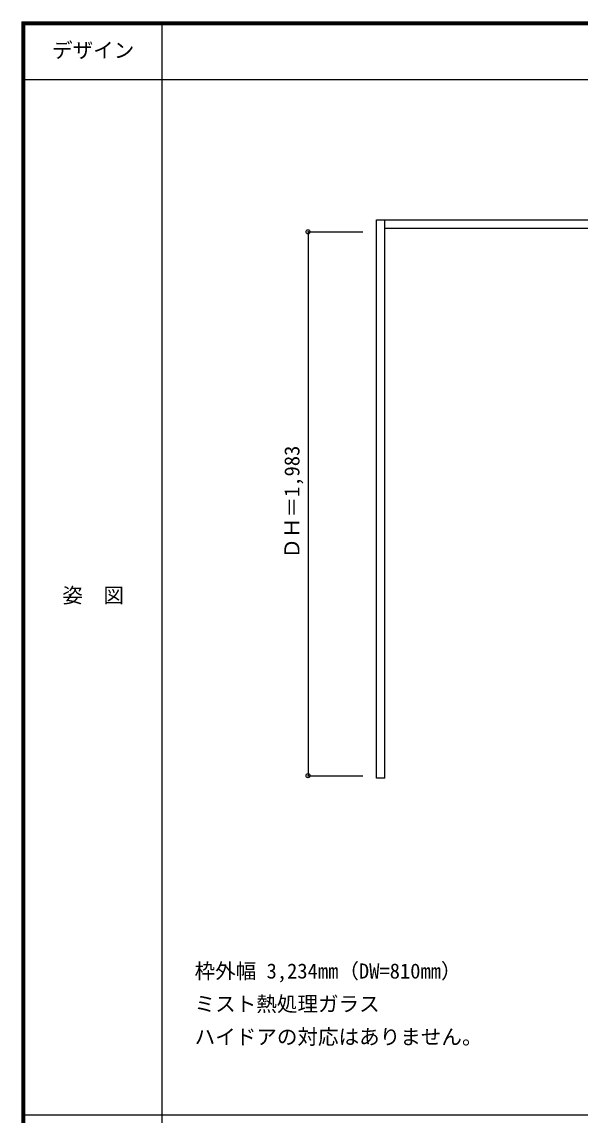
# Model space of a CAD drawing. Units: millimetres, scale not verified. Extents: x -6000 to 5700, y -4307 to 4175.
# Drawn here: x -6000 to -3964, y 189 to 4175 of the extents above; entities that cross this region are included whole.
import ezdxf
from ezdxf.enums import TextEntityAlignment as Align

# ---------------------------------------------------------------- set-up
doc = ezdxf.new("R2010")
doc.units = ezdxf.units.MM
doc.header["$LTSCALE"] = 30
doc.header["$PDMODE"] = 32
doc.header["$PDSIZE"] = 15
for name, color, linetype in [('0-4_枠', 3, 'Continuous'), ('0-A_文字', 7, 'Continuous'), ('0-B_寸法', 7, 'Continuous'), ('F-1_枠', 6, 'Continuous'), ('F-A_文字', 7, 'Continuous')]:
    doc.layers.add(name, color=color, linetype=linetype)
doc.styles.add('ＭＳ ゴシック', font='')
doc.styles.get('ＭＳ ゴシック').set_extended_font_data('MS Gothic')

msp = doc.modelspace()

# ---------------------------------------------------------------- linework, layer by layer
at = {"layer": '0-4_枠'}
for p, q in [((-4706.15, 1418), (-4706.15, 3453)), ((-4706.15, 3453), (-1472.15, 3453)), ((-4676.15, 1418), (-4676.15, 3453)), ((-4676.15, 3423), (-1502.15, 3423)), ((-4676.15, 1418), (-4706.15, 1418))]:
    msp.add_line(p, q, dxfattribs=at)
at = {"layer": '0-B_寸法', "color": 4}
for p, q in [((-4956.15, 3409.5), (-4756.15, 3409.5)), ((-4956.15, 3409.5), (-4956.15, 1426.5)), ((-4956.15, 1426.5), (-4756.15, 1426.5))]:
    msp.add_line(p, q, dxfattribs=at)
at = {"layer": '0-B_寸法'}
for p in [(-4956.15, 3409.5), (-4956.15, 1426.5)]:
    msp.add_point(p, dxfattribs=at)
at = {"layer": 'F-1_枠'}
for p, q in [((-6000, 4175), (5700, 4175)), ((-6000, 4175), (-6000, -4205)), ((-6000, 4170), (5700, 4170)), ((-6000, 4165), (5700, 4165)), ((-5995, 4175), (-5995, -4205)), ((-5990, 4175), (-5990, -4205)), ((-5490, 4175), (-5490, -3790)), ((-6000, 3965), (5700, 3965)), ((-6000, 190.5), (5700, 190.5))]:
    msp.add_line(p, q, dxfattribs=at)

# ---------------------------------------------------------------- texts
at = {"layer": '0-A_文字', "style": 'ＭＳ ゴシック'}
for s, p in [('枠外幅 3,234mm（DW=810mm）', (-5370, 670.5)), ('ミスト熱処理ガラス', (-5370, 550.5)), ('ハイドアの対応はありません。', (-5370, 430.5))]:
    msp.add_text(s, height=54.99, dxfattribs=at).set_placement(p, align=Align.BOTTOM_LEFT)
at = {"layer": '0-B_寸法', "style": 'ＭＳ ゴシック'}
msp.add_text('ＤＨ＝1,983', height=54.99, rotation=90, dxfattribs=at).set_placement((-4971.15, 2217.75), align=Align.BOTTOM_LEFT)
at = {"layer": 'F-A_文字', "style": 'ＭＳ ゴシック'}
for s, p in [('デザイン', (-5890, 4027.5)), ('姿\u3000図', (-5852.5, 2040.25))]:
    msp.add_text(s, height=54.99, dxfattribs=at).set_placement(p, align=Align.BOTTOM_LEFT)

doc.saveas('drawing.dxf')
